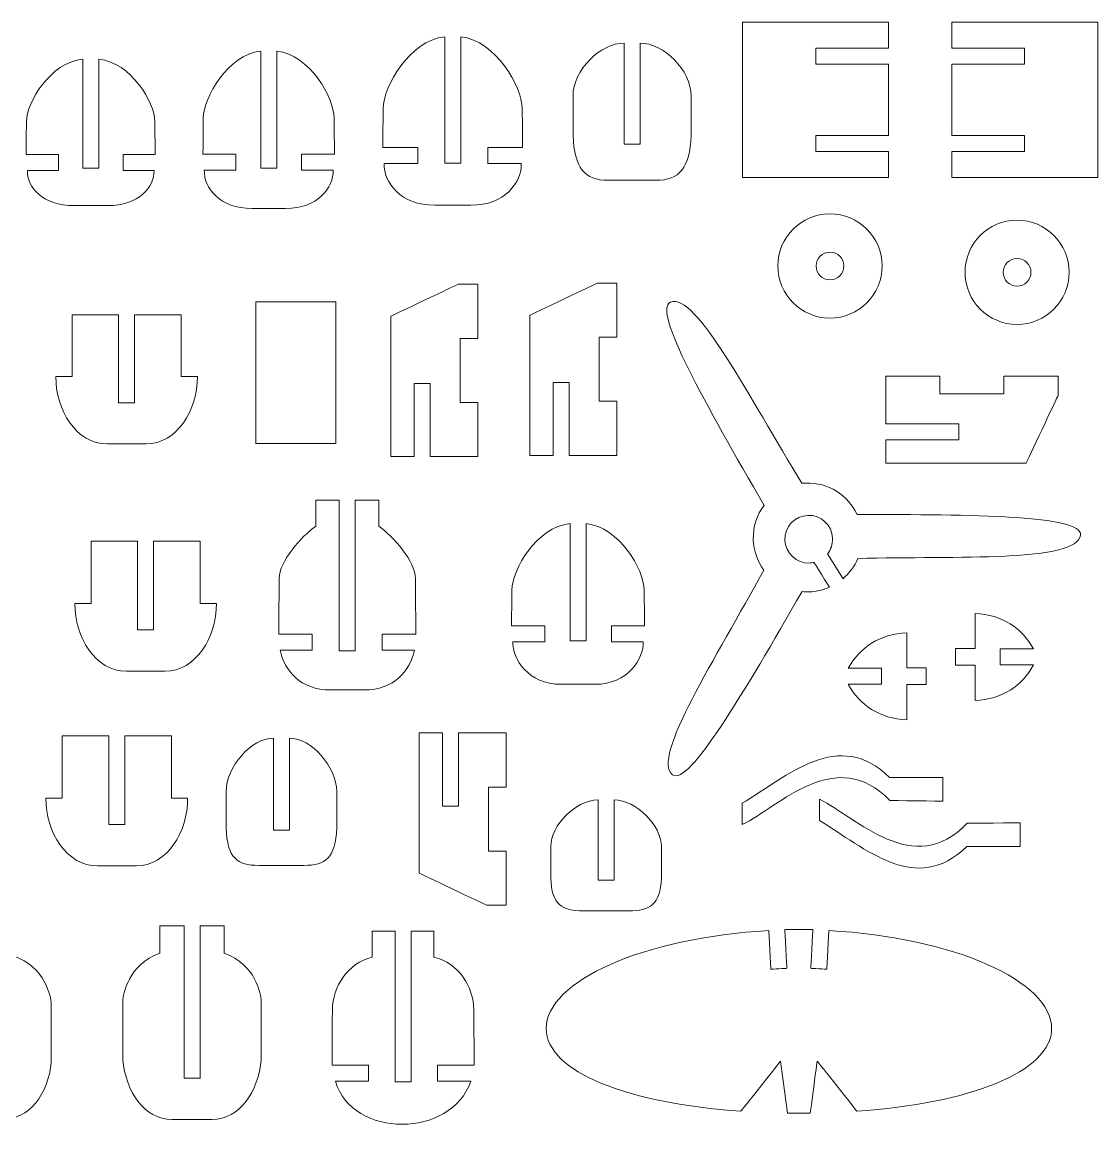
# Model space of a CAD drawing. Header units: centimetres. Extents: x -274 to 74, y -9 to 422.
# Drawn here: x -127.5 to 74.1, y -8.7 to 200.5 of the extents above; entities that cross this region are included whole.
import ezdxf

# ---------------------------------------------------------------- set-up
doc = ezdxf.new("R2010")
doc.units = ezdxf.units.CM
doc.header["$MEASUREMENT"] = 0
doc.layers.add('Camada 1', color=7, linetype='Continuous')

msp = doc.modelspace()

# ---------------------------------------------------------------- linework, layer by layer
at = {"layer": 'Camada 1', "lineweight": 9}
for points, knots in [([(34.8511, 176.3029), (34.8511, 176.3029), (34.8511, 171.4361), (34.8511, 171.4361), (34.8511, 171.4361), (34.8511, 171.4361), (7.486, 171.4361), (7.486, 171.4361), (7.486, 171.4361), (7.486, 171.4361), (7.486, 200.4913), (7.486, 200.4913), (7.486, 200.4913), (7.486, 200.4913), (34.8511, 200.4913), (34.8511, 200.4913), (34.8511, 200.4913), (34.8511, 200.4913), (34.8511, 195.6245), (34.8511, 195.6245), (34.8511, 195.6245), (34.8511, 195.6245), (21.2083, 195.6245), (21.2083, 195.6245), (21.2083, 195.6245), (21.2083, 195.6245), (21.2083, 192.6245), (21.2083, 192.6245), (21.2083, 192.6245), (21.2083, 192.6245), (34.8511, 192.6245), (34.8511, 192.6245), (34.8511, 192.6245), (34.8511, 192.6245), (34.8511, 179.3029), (34.8511, 179.3029), (34.8511, 179.3029), (34.8511, 179.3029), (21.2083, 179.3029), (21.2083, 179.3029), (21.2083, 179.3029), (21.2083, 179.3029), (21.2083, 176.3029), (21.2083, 176.3029), (21.2083, 176.3029), (21.2083, 176.3029), (34.8511, 176.3029), (34.8511, 176.3029)], [0, 0, 0, 0, 0.07692308, 0.07692308, 0.07692308, 0.07692309, 0.15384615, 0.15384615, 0.15384615, 0.15384616, 0.23076923, 0.23076923, 0.23076923, 0.23076924, 0.30769231, 0.30769231, 0.30769231, 0.30769232, 0.38461538, 0.38461538, 0.38461538, 0.38461539, 0.46153846, 0.46153846, 0.46153846, 0.46153847, 0.53846154, 0.53846154, 0.53846154, 0.53846155, 0.61538462, 0.61538462, 0.61538462, 0.61538463, 0.69230769, 0.69230769, 0.69230769, 0.6923077, 0.76923077, 0.76923077, 0.76923077, 0.76923078, 0.84615385, 0.84615385, 0.84615385, 0.84615386, 1, 1, 1, 1]), ([(46.7045, 176.3029), (46.7045, 176.3029), (46.7045, 171.4361), (46.7045, 171.4361), (46.7045, 171.4361), (46.7045, 171.4361), (74.0696, 171.4361), (74.0696, 171.4361), (74.0696, 171.4361), (74.0696, 171.4361), (74.0696, 200.4913), (74.0696, 200.4913), (74.0696, 200.4913), (74.0696, 200.4913), (46.7045, 200.4913), (46.7045, 200.4913), (46.7045, 200.4913), (46.7045, 200.4913), (46.7045, 195.6245), (46.7045, 195.6245), (46.7045, 195.6245), (46.7045, 195.6245), (60.3473, 195.6245), (60.3473, 195.6245), (60.3473, 195.6245), (60.3473, 195.6245), (60.3473, 192.6245), (60.3473, 192.6245), (60.3473, 192.6245), (60.3473, 192.6245), (46.7045, 192.6245), (46.7045, 192.6245), (46.7045, 192.6245), (46.7045, 192.6245), (46.7045, 179.3029), (46.7045, 179.3029), (46.7045, 179.3029), (46.7045, 179.3029), (60.3473, 179.3029), (60.3473, 179.3029), (60.3473, 179.3029), (60.3473, 179.3029), (60.3473, 176.3029), (60.3473, 176.3029), (60.3473, 176.3029), (60.3473, 176.3029), (46.7045, 176.3029), (46.7045, 176.3029)], [0, 0, 0, 0, 0.07692308, 0.07692308, 0.07692308, 0.07692309, 0.15384615, 0.15384615, 0.15384615, 0.15384616, 0.23076923, 0.23076923, 0.23076923, 0.23076924, 0.30769231, 0.30769231, 0.30769231, 0.30769232, 0.38461538, 0.38461538, 0.38461538, 0.38461539, 0.46153846, 0.46153846, 0.46153846, 0.46153847, 0.53846154, 0.53846154, 0.53846154, 0.53846155, 0.61538462, 0.61538462, 0.61538462, 0.61538463, 0.69230769, 0.69230769, 0.69230769, 0.6923077, 0.76923077, 0.76923077, 0.76923077, 0.76923078, 0.84615385, 0.84615385, 0.84615385, 0.84615386, 1, 1, 1, 1]), ([(-33.9793, 174.0148), (-33.8403, 170.5826), (-37.0798, 166.1525), (-43.4589, 166.2398), (-43.4589, 166.2398), (-43.4589, 166.2398), (-50.1947, 166.2398), (-50.1947, 166.2398), (-50.1947, 166.2398), (-56.5738, 166.1525), (-59.8133, 170.5826), (-59.6744, 174.0148), (-59.6744, 174.0148), (-59.6744, 174.0148), (-53.3916, 174.0148), (-53.3916, 174.0148), (-53.3916, 174.0148), (-53.3916, 174.0148), (-53.3916, 177.0148), (-53.3916, 177.0148), (-53.3916, 177.0148), (-53.3916, 177.0148), (-59.9335, 177.0148), (-59.9335, 177.0148), (-59.9335, 177.0148), (-59.9335, 177.0148), (-59.8646, 184.3506), (-59.8646, 184.3506), (-59.8646, 184.3506), (-59.8064, 188.4987), (-54.9278, 197.0455), (-48.3267, 197.7857), (-48.3267, 197.7857), (-48.3267, 197.7857), (-48.3267, 174.0736), (-48.3267, 174.0736), (-48.3267, 174.0736), (-48.3267, 174.0736), (-45.3267, 174.0736), (-45.3267, 174.0736), (-45.3267, 174.0736), (-45.3267, 174.0736), (-45.3267, 197.7857), (-45.3267, 197.7857), (-45.3267, 197.7857), (-38.7257, 197.0455), (-33.8473, 188.4987), (-33.7891, 184.3506), (-33.7891, 184.3506), (-33.7891, 184.3506), (-33.7203, 177.0148), (-33.7203, 177.0148), (-33.7203, 177.0148), (-33.7203, 177.0148), (-40.262, 177.0148), (-40.262, 177.0148), (-40.262, 177.0148), (-40.262, 177.0148), (-40.262, 174.0148), (-40.262, 174.0148), (-40.262, 174.0148), (-40.262, 174.0148), (-33.9793, 174.0148), (-33.9793, 174.0148)], [0, 0, 0, 0, 0.05882353, 0.05882353, 0.05882353, 0.05882354, 0.11764706, 0.11764706, 0.11764706, 0.11764707, 0.17647059, 0.17647059, 0.17647059, 0.1764706, 0.23529412, 0.23529412, 0.23529412, 0.23529413, 0.29411765, 0.29411765, 0.29411765, 0.29411766, 0.35294118, 0.35294118, 0.35294118, 0.35294119, 0.41176471, 0.41176471, 0.41176471, 0.41176472, 0.47058824, 0.47058824, 0.47058824, 0.47058825, 0.52941176, 0.52941176, 0.52941176, 0.52941177, 0.58823529, 0.58823529, 0.58823529, 0.5882353, 0.64705882, 0.64705882, 0.64705882, 0.64705883, 0.70588235, 0.70588235, 0.70588235, 0.70588236, 0.76470588, 0.76470588, 0.76470588, 0.76470589, 0.82352941, 0.82352941, 0.82352941, 0.82352942, 0.88235294, 0.88235294, 0.88235294, 0.88235295, 1, 1, 1, 1]), ([(-69.2363, 172.7858), (-69.1055, 169.5786), (-72.1517, 165.5377), (-78.1502, 165.6189), (-78.1502, 165.6189), (-78.1502, 165.6189), (-84.4845, 165.6189), (-84.4845, 165.6189), (-84.4845, 165.6189), (-90.4831, 165.5377), (-93.5293, 169.5786), (-93.3985, 172.7858), (-93.3985, 172.7858), (-93.3985, 172.7858), (-87.4906, 172.7858), (-87.4906, 172.7858), (-87.4906, 172.7858), (-87.4906, 172.7858), (-87.4906, 175.7858), (-87.4906, 175.7858), (-87.4906, 175.7858), (-87.4906, 175.7858), (-93.6423, 175.7858), (-93.6423, 175.7858), (-93.6423, 175.7858), (-93.6423, 175.7858), (-93.5776, 182.542), (-93.5776, 182.542), (-93.5776, 182.542), (-93.5227, 186.4177), (-89.0245, 194.404), (-82.8174, 195.0957), (-82.8174, 195.0957), (-82.8174, 195.0957), (-82.8174, 173.1691), (-82.8174, 173.1691), (-82.8174, 173.1691), (-82.8174, 173.1691), (-79.8174, 173.1691), (-79.8174, 173.1691), (-79.8174, 173.1691), (-79.8174, 173.1691), (-79.8174, 195.0957), (-79.8174, 195.0957), (-79.8174, 195.0957), (-73.6101, 194.404), (-69.1121, 186.4177), (-69.0573, 182.542), (-69.0573, 182.542), (-69.0573, 182.542), (-68.9927, 175.7858), (-68.9927, 175.7858), (-68.9927, 175.7858), (-68.9927, 175.7858), (-75.1441, 175.7858), (-75.1441, 175.7858), (-75.1441, 175.7858), (-75.1441, 175.7858), (-75.1441, 172.7858), (-75.1441, 172.7858), (-75.1441, 172.7858), (-75.1441, 172.7858), (-69.2363, 172.7858), (-69.2363, 172.7858)], [0, 0, 0, 0, 0.05882353, 0.05882353, 0.05882353, 0.05882354, 0.11764706, 0.11764706, 0.11764706, 0.11764707, 0.17647059, 0.17647059, 0.17647059, 0.1764706, 0.23529412, 0.23529412, 0.23529412, 0.23529413, 0.29411765, 0.29411765, 0.29411765, 0.29411766, 0.35294118, 0.35294118, 0.35294118, 0.35294119, 0.41176471, 0.41176471, 0.41176471, 0.41176472, 0.47058824, 0.47058824, 0.47058824, 0.47058825, 0.52941176, 0.52941176, 0.52941176, 0.52941177, 0.58823529, 0.58823529, 0.58823529, 0.5882353, 0.64705882, 0.64705882, 0.64705882, 0.64705883, 0.70588235, 0.70588235, 0.70588235, 0.70588236, 0.76470588, 0.76470588, 0.76470588, 0.76470589, 0.82352941, 0.82352941, 0.82352941, 0.82352942, 0.88235294, 0.88235294, 0.88235294, 0.88235295, 1, 1, 1, 1]), ([(-11.7078, 196.5979), (-11.7078, 196.5979), (-11.7078, 177.6574), (-11.7078, 177.6574), (-11.7078, 177.6574), (-11.7078, 177.6574), (-14.7078, 177.6574), (-14.7078, 177.6574), (-14.7078, 177.6574), (-14.7078, 177.6574), (-14.7078, 196.5979), (-14.7078, 196.5979), (-14.7078, 196.5979), (-19.1326, 196.5897), (-24.2794, 191.5731), (-24.2794, 186.6422), (-24.2794, 186.6422), (-24.2794, 186.6422), (-24.2794, 179.2634), (-24.2794, 179.2634), (-24.2794, 179.2634), (-24.0542, 173.1922), (-22.051, 170.8827), (-17.717, 170.8965), (-17.717, 170.8965), (-17.717, 170.8965), (-8.6987, 170.8965), (-8.6987, 170.8965), (-8.6987, 170.8965), (-4.3647, 170.8827), (-2.3614, 173.1922), (-2.1362, 179.2634), (-2.1362, 179.2634), (-2.1362, 179.2634), (-2.1362, 186.6422), (-2.1362, 186.6422), (-2.1362, 186.6422), (-2.1362, 191.573), (-7.283, 196.5897), (-11.7078, 196.5979)], [0, 0, 0, 0, 0.09090909, 0.09090909, 0.09090909, 0.0909091, 0.18181818, 0.18181818, 0.18181818, 0.18181819, 0.27272727, 0.27272727, 0.27272727, 0.27272728, 0.36363636, 0.36363636, 0.36363636, 0.36363637, 0.45454545, 0.45454545, 0.45454545, 0.45454546, 0.54545455, 0.54545455, 0.54545455, 0.54545456, 0.63636364, 0.63636364, 0.63636364, 0.63636365, 0.72727273, 0.72727273, 0.72727273, 0.72727274, 0.81818182, 0.81818182, 0.81818182, 0.81818183, 1, 1, 1, 1]), ([(-102.5805, 175.7068), (-102.5805, 175.7068), (-102.644, 181.8963), (-102.644, 181.8963), (-102.644, 181.8963), (-102.6979, 185.5062), (-107.0904, 192.9443), (-113.1885, 193.5884), (-113.1885, 193.5884), (-113.1885, 193.5884), (-113.1885, 173.1669), (-113.1885, 173.1669), (-113.1885, 173.1669), (-113.1885, 173.1669), (-116.1885, 173.1669), (-116.1885, 173.1669), (-116.1885, 173.1669), (-116.1885, 173.1669), (-116.1885, 193.5884), (-116.1885, 193.5884), (-116.1885, 193.5884), (-122.2867, 192.9443), (-126.6795, 185.5062), (-126.7333, 181.8963), (-126.7333, 181.8963), (-126.7333, 181.8963), (-126.7967, 175.7068), (-126.7967, 175.7068), (-126.7967, 175.7068), (-126.7967, 175.7068), (-120.7533, 175.7068), (-120.7533, 175.7068), (-120.7533, 175.7068), (-120.7533, 175.7068), (-120.7533, 172.7068), (-120.7533, 172.7068), (-120.7533, 172.7068), (-120.7533, 172.7068), (-126.5574, 172.7068), (-126.5574, 172.7068), (-126.5574, 172.7068), (-126.6859, 169.7198), (-123.6932, 166.0591), (-117.8, 166.135), (-117.8, 166.135), (-117.8, 166.135), (-111.5772, 166.135), (-111.5772, 166.135), (-111.5772, 166.135), (-105.6841, 166.0591), (-102.6915, 169.7198), (-102.8199, 172.7068), (-102.8199, 172.7068), (-102.8199, 172.7068), (-108.624, 172.7068), (-108.624, 172.7068), (-108.624, 172.7068), (-108.624, 172.7068), (-108.624, 175.7068), (-108.624, 175.7068), (-108.624, 175.7068), (-108.624, 175.7068), (-102.5805, 175.7068), (-102.5805, 175.7068)], [0, 0, 0, 0, 0.05882353, 0.05882353, 0.05882353, 0.05882354, 0.11764706, 0.11764706, 0.11764706, 0.11764707, 0.17647059, 0.17647059, 0.17647059, 0.1764706, 0.23529412, 0.23529412, 0.23529412, 0.23529413, 0.29411765, 0.29411765, 0.29411765, 0.29411766, 0.35294118, 0.35294118, 0.35294118, 0.35294119, 0.41176471, 0.41176471, 0.41176471, 0.41176472, 0.47058824, 0.47058824, 0.47058824, 0.47058825, 0.52941176, 0.52941176, 0.52941176, 0.52941177, 0.58823529, 0.58823529, 0.58823529, 0.5882353, 0.64705882, 0.64705882, 0.64705882, 0.64705883, 0.70588235, 0.70588235, 0.70588235, 0.70588236, 0.76470588, 0.76470588, 0.76470588, 0.76470589, 0.82352941, 0.82352941, 0.82352941, 0.82352942, 0.88235294, 0.88235294, 0.88235294, 0.88235295, 1, 1, 1, 1]), ([(14.1245, 154.8358), (14.1245, 160.2305), (18.4975, 164.6032), (23.8921, 164.6032), (23.8921, 164.6032), (29.2866, 164.6032), (33.6597, 160.2305), (33.6597, 154.8358), (33.6597, 154.8358), (33.6597, 149.4414), (29.2866, 145.0682), (23.8921, 145.0682), (23.8921, 145.0682), (18.4975, 145.0682), (14.1245, 149.4414), (14.1245, 154.8358)], [0, 0, 0, 0, 0.2, 0.2, 0.2, 0.20000001, 0.4, 0.4, 0.4, 0.40000001, 0.6, 0.6, 0.6, 0.60000001, 1, 1, 1, 1]), ([(49.2005, 153.6485), (49.2005, 159.0431), (53.5735, 163.4161), (58.9679, 163.4161), (58.9679, 163.4161), (64.3626, 163.4161), (68.7357, 159.0431), (68.7357, 153.6485), (68.7357, 153.6485), (68.7357, 148.254), (64.3626, 143.8809), (58.9679, 143.8809), (58.9679, 143.8809), (53.5735, 143.8809), (49.2005, 148.254), (49.2005, 153.6485)], [0, 0, 0, 0, 0.2, 0.2, 0.2, 0.20000001, 0.4, 0.4, 0.4, 0.40000001, 0.6, 0.6, 0.6, 0.60000001, 1, 1, 1, 1]), ([(21.292, 154.8358), (21.292, 156.2717), (22.4561, 157.4357), (23.8921, 157.4357), (23.8921, 157.4357), (25.3281, 157.4357), (26.492, 156.2717), (26.492, 154.8358), (26.492, 154.8358), (26.492, 153.4), (25.3281, 152.2359), (23.8921, 152.2359), (23.8921, 152.2359), (22.4561, 152.2359), (21.292, 153.4), (21.292, 154.8358)], [0, 0, 0, 0, 0.2, 0.2, 0.2, 0.20000001, 0.4, 0.4, 0.4, 0.40000001, 0.6, 0.6, 0.6, 0.60000001, 1, 1, 1, 1]), ([(56.3681, 153.6485), (56.3681, 155.0844), (57.5321, 156.2486), (58.9679, 156.2486), (58.9679, 156.2486), (60.4041, 156.2486), (61.5681, 155.0844), (61.5681, 153.6485), (61.5681, 153.6485), (61.5681, 152.2125), (60.4041, 151.0485), (58.9679, 151.0485), (58.9679, 151.0485), (57.5321, 151.0485), (56.3681, 152.2125), (56.3681, 153.6485)], [0, 0, 0, 0, 0.2, 0.2, 0.2, 0.20000001, 0.4, 0.4, 0.4, 0.40000001, 0.6, 0.6, 0.6, 0.60000001, 1, 1, 1, 1]), ([(-42.145, 129.2621), (-42.145, 129.2621), (-45.4459, 129.2621), (-45.4459, 129.2621), (-45.4459, 129.2621), (-45.4459, 129.2621), (-45.4459, 141.2621), (-45.4459, 141.2621), (-45.4459, 141.2621), (-45.4459, 141.2621), (-42.145, 141.2621), (-42.145, 141.2621), (-42.145, 141.2621), (-42.145, 141.2621), (-42.145, 151.3976), (-42.145, 151.3976), (-42.145, 151.3976), (-42.145, 151.3976), (-45.8015, 151.3976), (-45.8015, 151.3976), (-45.8015, 151.3976), (-45.8015, 151.3976), (-58.4374, 145.406), (-58.4374, 145.406), (-58.4374, 145.406), (-58.4374, 145.406), (-58.4374, 119.1285), (-58.4374, 119.1285), (-58.4374, 119.1285), (-58.4374, 119.1285), (-54.0849, 119.1285), (-54.0849, 119.1285), (-54.0849, 119.1285), (-54.0849, 119.1285), (-54.0849, 132.8108), (-54.0849, 132.8108), (-54.0849, 132.8108), (-54.0849, 132.8108), (-51.0849, 132.8108), (-51.0849, 132.8108), (-51.0849, 132.8108), (-51.0849, 132.8108), (-51.0849, 119.1285), (-51.0849, 119.1285), (-51.0849, 119.1285), (-51.0849, 119.1285), (-42.145, 119.1285), (-42.145, 119.1285), (-42.145, 119.1285), (-42.145, 119.1285), (-42.145, 129.2621), (-42.145, 129.2621)], [0, 0, 0, 0, 0.07142857, 0.07142857, 0.07142857, 0.07142858, 0.14285714, 0.14285714, 0.14285714, 0.14285715, 0.21428571, 0.21428571, 0.21428571, 0.21428572, 0.28571429, 0.28571429, 0.28571429, 0.2857143, 0.35714286, 0.35714286, 0.35714286, 0.35714287, 0.42857143, 0.42857143, 0.42857143, 0.42857144, 0.5, 0.5, 0.5, 0.50000001, 0.57142857, 0.57142857, 0.57142857, 0.57142858, 0.64285714, 0.64285714, 0.64285714, 0.64285715, 0.71428571, 0.71428571, 0.71428571, 0.71428572, 0.78571429, 0.78571429, 0.78571429, 0.7857143, 0.85714286, 0.85714286, 0.85714286, 0.85714287, 1, 1, 1, 1]), ([(-16.057, 129.4738), (-16.057, 129.4738), (-19.3579, 129.4738), (-19.3579, 129.4738), (-19.3579, 129.4738), (-19.3579, 129.4738), (-19.3579, 141.4738), (-19.3579, 141.4738), (-19.3579, 141.4738), (-19.3579, 141.4738), (-16.057, 141.4738), (-16.057, 141.4738), (-16.057, 141.4738), (-16.057, 141.4738), (-16.057, 151.6093), (-16.057, 151.6093), (-16.057, 151.6093), (-16.057, 151.6093), (-19.7135, 151.6093), (-19.7135, 151.6093), (-19.7135, 151.6093), (-19.7135, 151.6093), (-32.3494, 145.6177), (-32.3494, 145.6177), (-32.3494, 145.6177), (-32.3494, 145.6177), (-32.3494, 119.3402), (-32.3494, 119.3402), (-32.3494, 119.3402), (-32.3494, 119.3402), (-27.9969, 119.3402), (-27.9969, 119.3402), (-27.9969, 119.3402), (-27.9969, 119.3402), (-27.9969, 133.0225), (-27.9969, 133.0225), (-27.9969, 133.0225), (-27.9969, 133.0225), (-24.9969, 133.0225), (-24.9969, 133.0225), (-24.9969, 133.0225), (-24.9969, 133.0225), (-24.9969, 119.3402), (-24.9969, 119.3402), (-24.9969, 119.3402), (-24.9969, 119.3402), (-16.057, 119.3402), (-16.057, 119.3402), (-16.057, 119.3402), (-16.057, 119.3402), (-16.057, 129.4738), (-16.057, 129.4738)], [0, 0, 0, 0, 0.07142857, 0.07142857, 0.07142857, 0.07142858, 0.14285714, 0.14285714, 0.14285714, 0.14285715, 0.21428571, 0.21428571, 0.21428571, 0.21428572, 0.28571429, 0.28571429, 0.28571429, 0.2857143, 0.35714286, 0.35714286, 0.35714286, 0.35714287, 0.42857143, 0.42857143, 0.42857143, 0.42857144, 0.5, 0.5, 0.5, 0.50000001, 0.57142857, 0.57142857, 0.57142857, 0.57142858, 0.64285714, 0.64285714, 0.64285714, 0.64285715, 0.71428571, 0.71428571, 0.71428571, 0.71428572, 0.78571429, 0.78571429, 0.78571429, 0.7857143, 0.85714286, 0.85714286, 0.85714286, 0.85714287, 1, 1, 1, 1]), ([(23.4188, 100.8738), (23.4188, 100.8738), (26.3415, 96.2218), (26.3415, 96.2218), (26.3415, 96.2218), (27.4935, 97.2363), (28.5313, 98.582), (29.1315, 100.0138), (29.1315, 100.0138), (47.6669, 100.5193), (70.277, 99.252), (70.8473, 104.4019), (70.8473, 104.4019), (71.2625, 108.1499), (50.6144, 108.2361), (28.9731, 108.2554), (28.9731, 108.2554), (27.2961, 111.863), (23.5758, 114.3042), (19.3488, 114.1512), (19.3488, 114.1512), (19.0996, 114.1421), (18.852, 114.1242), (18.6196, 114.099), (18.6196, 114.099), (8.925, 129.8998), (-1.2824, 150.1142), (-6.027, 148.0328), (-6.027, 148.0328), (-9.4808, 146.5186), (0.7687, 128.5934), (11.5479, 109.9377), (11.5479, 109.9377), (10.1903, 108.238), (9.4347, 105.9942), (9.5219, 103.5859), (9.5219, 103.5859), (9.5995, 101.4434), (10.3329, 99.4784), (11.4823, 97.8343), (11.4823, 97.8343), (2.6134, 81.4846), (-9.7893, 62.5375), (-5.6144, 59.469), (-5.6144, 59.469), (-2.5758, 57.2351), (7.8228, 75.0741), (18.6557, 93.8065), (18.6557, 93.8065), (19.1205, 93.7581), (19.6009, 93.7413), (20.0871, 93.759), (20.0871, 93.759), (21.3614, 93.8051), (22.6925, 94.1582), (23.8015, 94.6261), (23.8015, 94.6261), (23.8015, 94.6261), (20.8788, 99.2781), (20.8788, 99.2781), (20.8788, 99.2781), (20.6219, 99.222), (20.3416, 99.1783), (20.0694, 99.1685), (20.0694, 99.1685), (17.6036, 99.0792), (15.5316, 101.0063), (15.4423, 103.4724), (15.4423, 103.4724), (15.3531, 105.9382), (17.2801, 108.0101), (19.7461, 108.0995), (19.7461, 108.0995), (22.2121, 108.1886), (24.284, 106.2615), (24.3732, 103.7957), (24.3732, 103.7957), (24.4133, 102.692), (24.0536, 101.6765), (23.4188, 100.8738)], [0, 0, 0, 0, 0.04761905, 0.04761905, 0.04761905, 0.04761906, 0.0952381, 0.0952381, 0.0952381, 0.09523811, 0.14285714, 0.14285714, 0.14285714, 0.14285715, 0.19047619, 0.19047619, 0.19047619, 0.1904762, 0.23809524, 0.23809524, 0.23809524, 0.23809525, 0.28571429, 0.28571429, 0.28571429, 0.2857143, 0.33333333, 0.33333333, 0.33333333, 0.33333334, 0.38095238, 0.38095238, 0.38095238, 0.38095239, 0.42857143, 0.42857143, 0.42857143, 0.42857144, 0.47619048, 0.47619048, 0.47619048, 0.47619049, 0.52380952, 0.52380952, 0.52380952, 0.52380953, 0.57142857, 0.57142857, 0.57142857, 0.57142858, 0.61904762, 0.61904762, 0.61904762, 0.61904763, 0.66666667, 0.66666667, 0.66666667, 0.66666668, 0.71428571, 0.71428571, 0.71428571, 0.71428572, 0.76190476, 0.76190476, 0.76190476, 0.76190477, 0.80952381, 0.80952381, 0.80952381, 0.80952382, 0.85714286, 0.85714286, 0.85714286, 0.85714287, 0.9047619, 0.9047619, 0.9047619, 0.90476191, 1, 1, 1, 1]), ([(-83.739, 121.5583), (-83.739, 121.5583), (-83.739, 148.1392), (-83.739, 148.1392), (-83.739, 148.1392), (-83.739, 148.1392), (-68.7471, 148.1392), (-68.7471, 148.1392), (-68.7471, 148.1392), (-68.7471, 148.1392), (-68.7471, 121.5583), (-68.7471, 121.5583), (-68.7471, 121.5583), (-68.7471, 121.5583), (-83.739, 121.5583), (-83.739, 121.5583)], [0, 0, 0, 0, 0.2, 0.2, 0.2, 0.20000001, 0.4, 0.4, 0.4, 0.40000001, 0.6, 0.6, 0.6, 0.60000001, 1, 1, 1, 1]), ([(-106.4551, 145.7055), (-106.4551, 145.7055), (-106.4551, 129.2056), (-106.4551, 129.2056), (-106.4551, 129.2056), (-106.4551, 129.2056), (-109.4551, 129.2056), (-109.4551, 129.2056), (-109.4551, 129.2056), (-109.4551, 129.2056), (-109.4556, 145.7048), (-109.4556, 145.7048), (-109.4556, 145.7048), (-109.4556, 145.7048), (-118.1861, 145.7055), (-118.1861, 145.7055), (-118.1861, 145.7055), (-118.1861, 145.7055), (-118.1861, 134.0961), (-118.1861, 134.0961), (-118.1861, 134.0961), (-118.1861, 134.0961), (-121.2226, 134.0961), (-121.2226, 134.0961), (-121.2226, 134.0961), (-121.2944, 127.8573), (-117.4067, 121.4813), (-111.5652, 121.4813), (-111.5652, 121.4813), (-111.5652, 121.4813), (-104.3451, 121.4813), (-104.3451, 121.4813), (-104.3451, 121.4813), (-98.5036, 121.4813), (-94.6159, 127.8573), (-94.6878, 134.0961), (-94.6878, 134.0961), (-94.6878, 134.0961), (-97.724, 134.0961), (-97.724, 134.0961), (-97.724, 134.0961), (-97.724, 134.0961), (-97.7245, 145.7048), (-97.7245, 145.7048), (-97.7245, 145.7048), (-97.7245, 145.7048), (-106.4551, 145.7055), (-106.4551, 145.7055)], [0, 0, 0, 0, 0.07692308, 0.07692308, 0.07692308, 0.07692309, 0.15384615, 0.15384615, 0.15384615, 0.15384616, 0.23076923, 0.23076923, 0.23076923, 0.23076924, 0.30769231, 0.30769231, 0.30769231, 0.30769232, 0.38461538, 0.38461538, 0.38461538, 0.38461539, 0.46153846, 0.46153846, 0.46153846, 0.46153847, 0.53846154, 0.53846154, 0.53846154, 0.53846155, 0.61538462, 0.61538462, 0.61538462, 0.61538463, 0.69230769, 0.69230769, 0.69230769, 0.6923077, 0.76923077, 0.76923077, 0.76923077, 0.76923078, 0.84615385, 0.84615385, 0.84615385, 0.84615386, 1, 1, 1, 1]), ([(44.5031, 134.1917), (44.5031, 134.1917), (44.5031, 130.8908), (44.5031, 130.8908), (44.5031, 130.8908), (44.5031, 130.8908), (56.5031, 130.8908), (56.5031, 130.8908), (56.5031, 130.8908), (56.5031, 130.8908), (56.5031, 134.1917), (56.5031, 134.1917), (56.5031, 134.1917), (56.5031, 134.1917), (66.6386, 134.1917), (66.6386, 134.1917), (66.6386, 134.1917), (66.6386, 134.1917), (66.6386, 130.5352), (66.6386, 130.5352), (66.6386, 130.5352), (66.6386, 130.5352), (60.647, 117.8993), (60.647, 117.8993), (60.647, 117.8993), (60.647, 117.8993), (34.3695, 117.8993), (34.3695, 117.8993), (34.3695, 117.8993), (34.3695, 117.8993), (34.3695, 122.2518), (34.3695, 122.2518), (34.3695, 122.2518), (34.3695, 122.2518), (48.0518, 122.2518), (48.0518, 122.2518), (48.0518, 122.2518), (48.0518, 122.2518), (48.0518, 125.2518), (48.0518, 125.2518), (48.0518, 125.2518), (48.0518, 125.2518), (34.3695, 125.2518), (34.3695, 125.2518), (34.3695, 125.2518), (34.3695, 125.2518), (34.3695, 134.1917), (34.3695, 134.1917), (34.3695, 134.1917), (34.3695, 134.1917), (44.5031, 134.1917), (44.5031, 134.1917)], [0, 0, 0, 0, 0.07142857, 0.07142857, 0.07142857, 0.07142858, 0.14285714, 0.14285714, 0.14285714, 0.14285715, 0.21428571, 0.21428571, 0.21428571, 0.21428572, 0.28571429, 0.28571429, 0.28571429, 0.2857143, 0.35714286, 0.35714286, 0.35714286, 0.35714287, 0.42857143, 0.42857143, 0.42857143, 0.42857144, 0.5, 0.5, 0.5, 0.50000001, 0.57142857, 0.57142857, 0.57142857, 0.57142858, 0.64285714, 0.64285714, 0.64285714, 0.64285715, 0.71428571, 0.71428571, 0.71428571, 0.71428572, 0.78571429, 0.78571429, 0.78571429, 0.7857143, 0.85714286, 0.85714286, 0.85714286, 0.85714287, 1, 1, 1, 1]), ([(-53.9897, 82.8388), (-54.8244, 78.9482), (-57.8004, 75.3755), (-63.444, 75.3755), (-63.444, 75.3755), (-63.444, 75.3755), (-69.7262, 75.3755), (-69.7262, 75.3755), (-69.7262, 75.3755), (-75.3698, 75.3755), (-78.3458, 78.9482), (-79.1805, 82.8388), (-79.1805, 82.8388), (-79.1805, 82.8388), (-73.1465, 82.8388), (-73.1465, 82.8388), (-73.1465, 82.8388), (-73.1465, 82.8388), (-73.1465, 85.8388), (-73.1465, 85.8388), (-73.1465, 85.8388), (-73.1465, 85.8388), (-79.4271, 85.8388), (-79.4271, 85.8388), (-79.4271, 85.8388), (-79.4271, 85.8388), (-79.362, 96.2417), (-79.362, 96.2417), (-79.362, 96.2417), (-79.342, 99.4423), (-75.232, 104.1365), (-72.4727, 106.0788), (-72.4727, 106.0788), (-72.4727, 106.0788), (-72.4727, 110.9521), (-72.4727, 110.9521), (-72.4727, 110.9521), (-72.4727, 110.9521), (-68.0851, 110.9521), (-68.0851, 110.9521), (-68.0851, 110.9521), (-68.0851, 110.9521), (-68.0851, 82.6934), (-68.0851, 82.6934), (-68.0851, 82.6934), (-68.0851, 82.6934), (-65.0851, 82.6934), (-65.0851, 82.6934), (-65.0851, 82.6934), (-65.0851, 82.6934), (-65.0851, 110.9521), (-65.0851, 110.9521), (-65.0851, 110.9521), (-65.0851, 110.9521), (-60.6975, 110.9521), (-60.6975, 110.9521), (-60.6975, 110.9521), (-60.6975, 110.9521), (-60.6975, 106.0788), (-60.6975, 106.0788), (-60.6975, 106.0788), (-57.9382, 104.1365), (-53.8293, 99.4423), (-53.8091, 96.2417), (-53.8091, 96.2417), (-53.8091, 96.2417), (-53.7431, 85.8388), (-53.7431, 85.8388), (-53.7431, 85.8388), (-53.7431, 85.8388), (-60.0237, 85.8388), (-60.0237, 85.8388), (-60.0237, 85.8388), (-60.0237, 85.8388), (-60.0237, 82.8388), (-60.0237, 82.8388), (-60.0237, 82.8388), (-60.0237, 82.8388), (-53.9897, 82.8388), (-53.9897, 82.8388)], [0, 0, 0, 0, 0.04761905, 0.04761905, 0.04761905, 0.04761906, 0.0952381, 0.0952381, 0.0952381, 0.09523811, 0.14285714, 0.14285714, 0.14285714, 0.14285715, 0.19047619, 0.19047619, 0.19047619, 0.1904762, 0.23809524, 0.23809524, 0.23809524, 0.23809525, 0.28571429, 0.28571429, 0.28571429, 0.2857143, 0.33333333, 0.33333333, 0.33333333, 0.33333334, 0.38095238, 0.38095238, 0.38095238, 0.38095239, 0.42857143, 0.42857143, 0.42857143, 0.42857144, 0.47619048, 0.47619048, 0.47619048, 0.47619049, 0.52380952, 0.52380952, 0.52380952, 0.52380953, 0.57142857, 0.57142857, 0.57142857, 0.57142858, 0.61904762, 0.61904762, 0.61904762, 0.61904763, 0.66666667, 0.66666667, 0.66666667, 0.66666668, 0.71428571, 0.71428571, 0.71428571, 0.71428572, 0.76190476, 0.76190476, 0.76190476, 0.76190477, 0.80952381, 0.80952381, 0.80952381, 0.80952382, 0.85714286, 0.85714286, 0.85714286, 0.85714287, 0.9047619, 0.9047619, 0.9047619, 0.90476191, 1, 1, 1, 1]), ([(-11.1175, 84.419), (-10.9854, 81.2382), (-14.067, 76.3656), (-20.1349, 76.4463), (-20.1349, 76.4463), (-20.1349, 76.4463), (-26.5425, 76.4463), (-26.5425, 76.4463), (-26.5425, 76.4463), (-32.6106, 76.3656), (-35.692, 81.2382), (-35.5599, 84.419), (-35.5599, 84.419), (-35.5599, 84.419), (-29.5835, 84.419), (-29.5835, 84.419), (-29.5835, 84.419), (-29.5835, 84.419), (-29.5835, 87.419), (-29.5835, 87.419), (-29.5835, 87.419), (-29.5835, 87.419), (-35.8063, 87.419), (-35.8063, 87.419), (-35.8063, 87.419), (-35.8063, 87.419), (-35.7408, 94.1079), (-35.7408, 94.1079), (-35.7408, 94.1079), (-35.6854, 97.9521), (-31.1177, 105.8732), (-24.8387, 106.5593), (-24.8387, 106.5593), (-24.8387, 106.5593), (-24.8387, 84.5833), (-24.8387, 84.5833), (-24.8387, 84.5833), (-24.8387, 84.5833), (-21.8387, 84.5833), (-21.8387, 84.5833), (-21.8387, 84.5833), (-21.8387, 84.5833), (-21.8387, 106.5593), (-21.8387, 106.5593), (-21.8387, 106.5593), (-15.5594, 105.8732), (-10.9921, 97.9521), (-10.9365, 94.1079), (-10.9365, 94.1079), (-10.9365, 94.1079), (-10.8712, 87.419), (-10.8712, 87.419), (-10.8712, 87.419), (-10.8712, 87.419), (-17.094, 87.419), (-17.094, 87.419), (-17.094, 87.419), (-17.094, 87.419), (-17.094, 84.419), (-17.094, 84.419), (-17.094, 84.419), (-17.094, 84.419), (-11.1175, 84.419), (-11.1175, 84.419)], [0, 0, 0, 0, 0.05882353, 0.05882353, 0.05882353, 0.05882354, 0.11764706, 0.11764706, 0.11764706, 0.11764707, 0.17647059, 0.17647059, 0.17647059, 0.1764706, 0.23529412, 0.23529412, 0.23529412, 0.23529413, 0.29411765, 0.29411765, 0.29411765, 0.29411766, 0.35294118, 0.35294118, 0.35294118, 0.35294119, 0.41176471, 0.41176471, 0.41176471, 0.41176472, 0.47058824, 0.47058824, 0.47058824, 0.47058825, 0.52941176, 0.52941176, 0.52941176, 0.52941177, 0.58823529, 0.58823529, 0.58823529, 0.5882353, 0.64705882, 0.64705882, 0.64705882, 0.64705883, 0.70588235, 0.70588235, 0.70588235, 0.70588236, 0.76470588, 0.76470588, 0.76470588, 0.76470589, 0.82352941, 0.82352941, 0.82352941, 0.82352942, 0.88235294, 0.88235294, 0.88235294, 0.88235295, 1, 1, 1, 1]), ([(-102.8914, 103.2591), (-102.8914, 103.2591), (-102.8914, 86.6576), (-102.8914, 86.6576), (-102.8914, 86.6576), (-102.8914, 86.6576), (-105.8914, 86.6576), (-105.8914, 86.6576), (-105.8914, 86.6576), (-105.8914, 86.6576), (-105.8914, 103.2591), (-105.8914, 103.2591), (-105.8914, 103.2591), (-105.8914, 103.2591), (-114.6227, 103.2591), (-114.6227, 103.2591), (-114.6227, 103.2591), (-114.6227, 103.2591), (-114.6227, 91.5783), (-114.6227, 91.5783), (-114.6227, 91.5783), (-114.6227, 91.5783), (-117.659, 91.5783), (-117.659, 91.5783), (-117.659, 91.5783), (-117.7306, 85.3009), (-113.843, 78.8857), (-108.0016, 78.8857), (-108.0016, 78.8857), (-108.0016, 78.8857), (-100.7813, 78.8857), (-100.7813, 78.8857), (-100.7813, 78.8857), (-94.9399, 78.8857), (-91.0521, 85.3009), (-91.1239, 91.5783), (-91.1239, 91.5783), (-91.1239, 91.5783), (-94.1602, 91.5783), (-94.1602, 91.5783), (-94.1602, 91.5783), (-94.1602, 91.5783), (-94.1602, 103.2591), (-94.1602, 103.2591), (-94.1602, 103.2591), (-94.1602, 103.2591), (-102.8914, 103.2591), (-102.8914, 103.2591)], [0, 0, 0, 0, 0.07692308, 0.07692308, 0.07692308, 0.07692309, 0.15384615, 0.15384615, 0.15384615, 0.15384616, 0.23076923, 0.23076923, 0.23076923, 0.23076924, 0.30769231, 0.30769231, 0.30769231, 0.30769232, 0.38461538, 0.38461538, 0.38461538, 0.38461539, 0.46153846, 0.46153846, 0.46153846, 0.46153847, 0.53846154, 0.53846154, 0.53846154, 0.53846155, 0.61538462, 0.61538462, 0.61538462, 0.61538463, 0.69230769, 0.69230769, 0.69230769, 0.6923077, 0.76923077, 0.76923077, 0.76923077, 0.76923078, 0.84615385, 0.84615385, 0.84615385, 0.84615386, 1, 1, 1, 1]), ([(62.0509, 80.0553), (59.9004, 76.1579), (56.1866, 73.6166), (51.0834, 73.4127), (51.0834, 73.4127), (51.0834, 73.4127), (51.0834, 79.9943), (51.0834, 79.9943), (51.0834, 79.9943), (51.0834, 79.9943), (47.4396, 79.9943), (47.4396, 79.9943), (47.4396, 79.9943), (47.4396, 79.9943), (47.4396, 83.1163), (47.4396, 83.1163), (47.4396, 83.1163), (47.4396, 83.1163), (51.0834, 83.1163), (51.0834, 83.1163), (51.0834, 83.1163), (51.0834, 83.1163), (51.0834, 89.6979), (51.0834, 89.6979), (51.0834, 89.6979), (56.1866, 89.4941), (59.9004, 86.9527), (62.0509, 83.0553), (62.0509, 83.0553), (62.0509, 83.0553), (55.7986, 83.0553), (55.7986, 83.0553), (55.7986, 83.0553), (55.7986, 83.0553), (55.7986, 80.0553), (55.7986, 80.0553), (55.7986, 80.0553), (55.7986, 80.0553), (62.0509, 80.0553), (62.0509, 80.0553)], [0, 0, 0, 0, 0.09090909, 0.09090909, 0.09090909, 0.0909091, 0.18181818, 0.18181818, 0.18181818, 0.18181819, 0.27272727, 0.27272727, 0.27272727, 0.27272728, 0.36363636, 0.36363636, 0.36363636, 0.36363637, 0.45454545, 0.45454545, 0.45454545, 0.45454546, 0.54545455, 0.54545455, 0.54545455, 0.54545456, 0.63636364, 0.63636364, 0.63636364, 0.63636365, 0.72727273, 0.72727273, 0.72727273, 0.72727274, 0.81818182, 0.81818182, 0.81818182, 0.81818183, 1, 1, 1, 1]), ([(27.3248, 76.4372), (29.4753, 72.5398), (33.1891, 69.9985), (38.2923, 69.7946), (38.2923, 69.7946), (38.2923, 69.7946), (38.2923, 76.3762), (38.2923, 76.3762), (38.2923, 76.3762), (38.2923, 76.3762), (41.9361, 76.3762), (41.9361, 76.3762), (41.9361, 76.3762), (41.9361, 76.3762), (41.9361, 79.4982), (41.9361, 79.4982), (41.9361, 79.4982), (41.9361, 79.4982), (38.2923, 79.4982), (38.2923, 79.4982), (38.2923, 79.4982), (38.2923, 79.4982), (38.2923, 86.0798), (38.2923, 86.0798), (38.2923, 86.0798), (33.1891, 85.876), (29.4753, 83.3346), (27.3248, 79.4372), (27.3248, 79.4372), (27.3248, 79.4372), (33.5771, 79.4372), (33.5771, 79.4372), (33.5771, 79.4372), (33.5771, 79.4372), (33.5771, 76.4372), (33.5771, 76.4372), (33.5771, 76.4372), (33.5771, 76.4372), (27.3248, 76.4372), (27.3248, 76.4372)], [0, 0, 0, 0, 0.09090909, 0.09090909, 0.09090909, 0.0909091, 0.18181818, 0.18181818, 0.18181818, 0.18181819, 0.27272727, 0.27272727, 0.27272727, 0.27272728, 0.36363636, 0.36363636, 0.36363636, 0.36363637, 0.45454545, 0.45454545, 0.45454545, 0.45454546, 0.54545455, 0.54545455, 0.54545455, 0.54545456, 0.63636364, 0.63636364, 0.63636364, 0.63636365, 0.72727273, 0.72727273, 0.72727273, 0.72727274, 0.81818182, 0.81818182, 0.81818182, 0.81818183, 1, 1, 1, 1]), ([(-36.8104, 57.1793), (-36.8104, 57.1793), (-40.1113, 57.1793), (-40.1113, 57.1793), (-40.1113, 57.1793), (-40.1113, 57.1793), (-40.1113, 45.1793), (-40.1113, 45.1793), (-40.1113, 45.1793), (-40.1113, 45.1793), (-36.8104, 45.1793), (-36.8104, 45.1793), (-36.8104, 45.1793), (-36.8104, 45.1793), (-36.8104, 35.0438), (-36.8104, 35.0438), (-36.8104, 35.0438), (-36.8104, 35.0438), (-40.4669, 35.0438), (-40.4669, 35.0438), (-40.4669, 35.0438), (-40.4669, 35.0438), (-53.1028, 41.0354), (-53.1028, 41.0354), (-53.1028, 41.0354), (-53.1028, 41.0354), (-53.1028, 67.3129), (-53.1028, 67.3129), (-53.1028, 67.3129), (-53.1028, 67.3129), (-48.7503, 67.3129), (-48.7503, 67.3129), (-48.7503, 67.3129), (-48.7503, 67.3129), (-48.7503, 53.6306), (-48.7503, 53.6306), (-48.7503, 53.6306), (-48.7503, 53.6306), (-45.7503, 53.6306), (-45.7503, 53.6306), (-45.7503, 53.6306), (-45.7503, 53.6306), (-45.7503, 67.3129), (-45.7503, 67.3129), (-45.7503, 67.3129), (-45.7503, 67.3129), (-36.8104, 67.3129), (-36.8104, 67.3129), (-36.8104, 67.3129), (-36.8104, 67.3129), (-36.8104, 57.1793), (-36.8104, 57.1793)], [0, 0, 0, 0, 0.07142857, 0.07142857, 0.07142857, 0.07142858, 0.14285714, 0.14285714, 0.14285714, 0.14285715, 0.21428571, 0.21428571, 0.21428571, 0.21428572, 0.28571429, 0.28571429, 0.28571429, 0.2857143, 0.35714286, 0.35714286, 0.35714286, 0.35714287, 0.42857143, 0.42857143, 0.42857143, 0.42857144, 0.5, 0.5, 0.5, 0.50000001, 0.57142857, 0.57142857, 0.57142857, 0.57142858, 0.64285714, 0.64285714, 0.64285714, 0.64285715, 0.71428571, 0.71428571, 0.71428571, 0.71428572, 0.78571429, 0.78571429, 0.78571429, 0.7857143, 0.85714286, 0.85714286, 0.85714286, 0.85714287, 1, 1, 1, 1]), ([(7.4514, 54.1413), (15.9234, 59.2331), (25.597, 68.3508), (35.0501, 58.9707), (35.0501, 58.9707), (35.0501, 58.9707), (45.0604, 58.9707), (45.0604, 58.9707), (45.0604, 58.9707), (45.0604, 58.9707), (45.0604, 54.5462), (45.0604, 54.5462), (45.0604, 54.5462), (45.0604, 54.5462), (35.0872, 54.6506), (35.0872, 54.6506), (35.0872, 54.6506), (25.1285, 65.1464), (14.3654, 53.546), (7.4514, 50.1464), (7.4514, 50.1464), (7.4514, 50.1464), (7.4514, 54.1413), (7.4514, 54.1413)], [0, 0, 0, 0, 0.14285714, 0.14285714, 0.14285714, 0.14285715, 0.28571429, 0.28571429, 0.28571429, 0.2857143, 0.42857143, 0.42857143, 0.42857143, 0.42857144, 0.57142857, 0.57142857, 0.57142857, 0.57142858, 0.71428571, 0.71428571, 0.71428571, 0.71428572, 1, 1, 1, 1]), ([(-108.3004, 66.7688), (-108.3004, 66.7688), (-108.3004, 50.1672), (-108.3004, 50.1672), (-108.3004, 50.1672), (-108.3004, 50.1672), (-111.3004, 50.1672), (-111.3004, 50.1672), (-111.3004, 50.1672), (-111.3004, 50.1672), (-111.3004, 66.7688), (-111.3004, 66.7688), (-111.3004, 66.7688), (-111.3004, 66.7688), (-120.0316, 66.7688), (-120.0316, 66.7688), (-120.0316, 66.7688), (-120.0316, 66.7688), (-120.0316, 55.0879), (-120.0316, 55.0879), (-120.0316, 55.0879), (-120.0316, 55.0879), (-123.0678, 55.0879), (-123.0678, 55.0879), (-123.0678, 55.0879), (-123.1397, 48.8106), (-119.252, 42.3953), (-113.4105, 42.3953), (-113.4105, 42.3953), (-113.4105, 42.3953), (-106.1903, 42.3953), (-106.1903, 42.3953), (-106.1903, 42.3953), (-100.3489, 42.3953), (-96.4611, 48.8106), (-96.5329, 55.0879), (-96.5329, 55.0879), (-96.5329, 55.0879), (-99.5693, 55.0879), (-99.5693, 55.0879), (-99.5693, 55.0879), (-99.5693, 55.0879), (-99.5693, 66.7688), (-99.5693, 66.7688), (-99.5693, 66.7688), (-99.5693, 66.7688), (-108.3004, 66.7688), (-108.3004, 66.7688)], [0, 0, 0, 0, 0.07692308, 0.07692308, 0.07692308, 0.07692309, 0.15384615, 0.15384615, 0.15384615, 0.15384616, 0.23076923, 0.23076923, 0.23076923, 0.23076924, 0.30769231, 0.30769231, 0.30769231, 0.30769232, 0.38461538, 0.38461538, 0.38461538, 0.38461539, 0.46153846, 0.46153846, 0.46153846, 0.46153847, 0.53846154, 0.53846154, 0.53846154, 0.53846155, 0.61538462, 0.61538462, 0.61538462, 0.61538463, 0.69230769, 0.69230769, 0.69230769, 0.6923077, 0.76923077, 0.76923077, 0.76923077, 0.76923078, 0.84615385, 0.84615385, 0.84615385, 0.84615386, 1, 1, 1, 1]), ([(-77.4419, 66.3667), (-77.4419, 66.3667), (-77.4419, 49.1306), (-77.4419, 49.1306), (-77.4419, 49.1306), (-77.4419, 49.1306), (-80.4419, 49.1306), (-80.4419, 49.1306), (-80.4419, 49.1306), (-80.4419, 49.1306), (-80.4419, 66.3667), (-80.4419, 66.3667), (-80.4419, 66.3667), (-84.5854, 66.3593), (-89.3093, 60.9062), (-89.3093, 56.3413), (-89.3093, 56.3413), (-89.3093, 56.3413), (-89.3093, 49.5106), (-89.3093, 49.5106), (-89.3093, 49.5106), (-89.0984, 43.8902), (-87.2226, 42.4865), (-83.1642, 42.4992), (-83.1642, 42.4992), (-83.1642, 42.4992), (-74.7196, 42.4992), (-74.7196, 42.4992), (-74.7196, 42.4992), (-70.6611, 42.4865), (-68.7853, 43.8902), (-68.5744, 49.5106), (-68.5744, 49.5106), (-68.5744, 49.5106), (-68.5744, 56.3413), (-68.5744, 56.3413), (-68.5744, 56.3413), (-68.5744, 60.9062), (-73.2982, 66.3593), (-77.4419, 66.3667)], [0, 0, 0, 0, 0.09090909, 0.09090909, 0.09090909, 0.0909091, 0.18181818, 0.18181818, 0.18181818, 0.18181819, 0.27272727, 0.27272727, 0.27272727, 0.27272728, 0.36363636, 0.36363636, 0.36363636, 0.36363637, 0.45454545, 0.45454545, 0.45454545, 0.45454546, 0.54545455, 0.54545455, 0.54545455, 0.54545456, 0.63636364, 0.63636364, 0.63636364, 0.63636365, 0.72727273, 0.72727273, 0.72727273, 0.72727274, 0.81818182, 0.81818182, 0.81818182, 0.81818183, 1, 1, 1, 1]), ([(-16.5874, 54.7761), (-16.5874, 54.7761), (-16.5874, 39.7486), (-16.5874, 39.7486), (-16.5874, 39.7486), (-16.5874, 39.7486), (-19.5874, 39.7486), (-19.5874, 39.7486), (-19.5874, 39.7486), (-19.5874, 39.7486), (-19.5874, 54.7761), (-19.5874, 54.7761), (-19.5874, 54.7761), (-23.7309, 54.7695), (-28.455, 50.0151), (-28.455, 46.0354), (-28.455, 46.0354), (-28.455, 46.0354), (-28.455, 40.0797), (-28.455, 40.0797), (-28.455, 40.0797), (-28.244, 35.1796), (-26.3684, 33.9558), (-22.3099, 33.9668), (-22.3099, 33.9668), (-22.3099, 33.9668), (-13.8651, 33.9668), (-13.8651, 33.9668), (-13.8651, 33.9668), (-9.8067, 33.9558), (-7.931, 35.1796), (-7.7201, 40.0797), (-7.7201, 40.0797), (-7.7201, 40.0797), (-7.7201, 46.0354), (-7.7201, 46.0354), (-7.7201, 46.0354), (-7.7201, 50.0151), (-12.4441, 54.7695), (-16.5874, 54.7761)], [0, 0, 0, 0, 0.09090909, 0.09090909, 0.09090909, 0.0909091, 0.18181818, 0.18181818, 0.18181818, 0.18181819, 0.27272727, 0.27272727, 0.27272727, 0.27272728, 0.36363636, 0.36363636, 0.36363636, 0.36363637, 0.45454545, 0.45454545, 0.45454545, 0.45454546, 0.54545455, 0.54545455, 0.54545455, 0.54545456, 0.63636364, 0.63636364, 0.63636364, 0.63636365, 0.72727273, 0.72727273, 0.72727273, 0.72727274, 0.81818182, 0.81818182, 0.81818182, 0.81818183, 1, 1, 1, 1]), ([(21.944, 50.8971), (30.4159, 45.8054), (40.0896, 36.6876), (49.5427, 46.0676), (49.5427, 46.0676), (49.5427, 46.0676), (59.5531, 46.0676), (59.5531, 46.0676), (59.5531, 46.0676), (59.5531, 46.0676), (59.5531, 50.4924), (59.5531, 50.4924), (59.5531, 50.4924), (59.5531, 50.4924), (49.5797, 50.3877), (49.5797, 50.3877), (49.5797, 50.3877), (39.6211, 39.892), (28.858, 51.4925), (21.944, 54.8919), (21.944, 54.8919), (21.944, 54.8919), (21.944, 50.8971), (21.944, 50.8971)], [0, 0, 0, 0, 0.14285714, 0.14285714, 0.14285714, 0.14285715, 0.28571429, 0.28571429, 0.28571429, 0.2857143, 0.42857143, 0.42857143, 0.42857143, 0.42857144, 0.57142857, 0.57142857, 0.57142857, 0.57142858, 0.71428571, 0.71428571, 0.71428571, 0.71428572, 1, 1, 1, 1]), ([(-133.8772, 30.7031), (-133.8772, 30.7031), (-133.8772, 2.1564), (-133.8772, 2.1564), (-133.8772, 2.1564), (-133.8772, 2.1564), (-136.8772, 2.1564), (-136.8772, 2.1564), (-136.8772, 2.1564), (-136.8772, 2.1564), (-136.8772, 30.7031), (-136.8772, 30.7031), (-136.8772, 30.7031), (-136.8772, 30.7031), (-141.5455, 30.7031), (-141.5455, 30.7031), (-141.5455, 30.7031), (-141.5455, 30.7031), (-141.5455, 25.5641), (-141.5455, 25.5641), (-141.5455, 25.5641), (-147.6086, 23.448), (-148.6482, 17.715), (-148.6499, 16.6381), (-148.6499, 16.6381), (-148.6499, 16.6381), (-148.6676, 5.5725), (-148.6676, 5.5725), (-148.6676, 5.5725), (-148.082, -0.2636), (-144.696, -5.1905), (-139.1913, -5.1905), (-139.1913, -5.1905), (-139.1913, -5.1905), (-131.5631, -5.1905), (-131.5631, -5.1905), (-131.5631, -5.1905), (-126.0585, -5.1905), (-122.6725, -0.2636), (-122.0867, 5.5725), (-122.0867, 5.5725), (-122.0867, 5.5725), (-122.1046, 16.6381), (-122.1046, 16.6381), (-122.1046, 16.6381), (-122.1061, 17.715), (-123.1458, 23.448), (-129.209, 25.5641), (-129.209, 25.5641), (-129.209, 25.5641), (-129.209, 30.7031), (-129.209, 30.7031), (-129.209, 30.7031), (-129.209, 30.7031), (-133.8772, 30.7031), (-133.8772, 30.7031)], [0, 0, 0, 0, 0.06666667, 0.06666667, 0.06666667, 0.06666668, 0.13333333, 0.13333333, 0.13333333, 0.13333334, 0.2, 0.2, 0.2, 0.20000001, 0.26666667, 0.26666667, 0.26666667, 0.26666668, 0.33333333, 0.33333333, 0.33333333, 0.33333334, 0.4, 0.4, 0.4, 0.40000001, 0.46666667, 0.46666667, 0.46666667, 0.46666668, 0.53333333, 0.53333333, 0.53333333, 0.53333334, 0.6, 0.6, 0.6, 0.60000001, 0.66666667, 0.66666667, 0.66666667, 0.66666668, 0.73333333, 0.73333333, 0.73333333, 0.73333334, 0.8, 0.8, 0.8, 0.80000001, 0.86666667, 0.86666667, 0.86666667, 0.86666668, 1, 1, 1, 1]), ([(-94.1919, 31.2022), (-94.1919, 31.2022), (-94.1919, 2.6554), (-94.1919, 2.6554), (-94.1919, 2.6554), (-94.1919, 2.6554), (-97.1919, 2.6554), (-97.1919, 2.6554), (-97.1919, 2.6554), (-97.1919, 2.6554), (-97.1919, 31.2022), (-97.1919, 31.2022), (-97.1919, 31.2022), (-97.1919, 31.2022), (-101.716, 31.2022), (-101.716, 31.2022), (-101.716, 31.2022), (-101.716, 31.2022), (-101.716, 26.0631), (-101.716, 26.0631), (-101.716, 26.0631), (-107.6374, 23.9471), (-108.6528, 18.2142), (-108.6544, 17.1373), (-108.6544, 17.1373), (-108.6544, 17.1373), (-108.6717, 6.0716), (-108.6717, 6.0716), (-108.6717, 6.0716), (-108.0997, 0.2356), (-104.793, -5.1052), (-99.4168, -5.1052), (-99.4168, -5.1052), (-99.4168, -5.1052), (-91.9671, -5.1052), (-91.9671, -5.1052), (-91.9671, -5.1052), (-86.591, -5.1052), (-83.284, 0.2356), (-82.7122, 6.0716), (-82.7122, 6.0716), (-82.7122, 6.0716), (-82.7295, 17.1373), (-82.7295, 17.1373), (-82.7295, 17.1373), (-82.731, 18.2142), (-83.7465, 23.9471), (-89.6679, 26.0631), (-89.6679, 26.0631), (-89.6679, 26.0631), (-89.6679, 31.2022), (-89.6679, 31.2022), (-89.6679, 31.2022), (-89.6679, 31.2022), (-94.1919, 31.2022), (-94.1919, 31.2022)], [0, 0, 0, 0, 0.06666667, 0.06666667, 0.06666667, 0.06666668, 0.13333333, 0.13333333, 0.13333333, 0.13333334, 0.2, 0.2, 0.2, 0.20000001, 0.26666667, 0.26666667, 0.26666667, 0.26666668, 0.33333333, 0.33333333, 0.33333333, 0.33333334, 0.4, 0.4, 0.4, 0.40000001, 0.46666667, 0.46666667, 0.46666667, 0.46666668, 0.53333333, 0.53333333, 0.53333333, 0.53333334, 0.6, 0.6, 0.6, 0.60000001, 0.66666667, 0.66666667, 0.66666667, 0.66666668, 0.73333333, 0.73333333, 0.73333333, 0.73333334, 0.8, 0.8, 0.8, 0.80000001, 0.86666667, 0.86666667, 0.86666667, 0.86666668, 1, 1, 1, 1]), ([(-42.8096, 5.0675), (-42.8096, 5.0675), (-42.8767, 15.4704), (-42.8767, 15.4704), (-42.8767, 15.4704), (-42.904, 19.7259), (-45.7287, 24.1908), (-50.3475, 25.3074), (-50.3475, 25.3074), (-50.3475, 25.3074), (-50.3475, 30.1807), (-50.3475, 30.1807), (-50.3475, 30.1807), (-50.3475, 30.1807), (-54.6305, 30.1807), (-54.6305, 30.1807), (-54.6305, 30.1807), (-54.6305, 30.1807), (-54.6305, 1.9221), (-54.6305, 1.9221), (-54.6305, 1.9221), (-54.6305, 1.9221), (-57.6305, 1.9221), (-57.6305, 1.9221), (-57.6305, 1.9221), (-57.6305, 1.9221), (-57.6305, 30.1807), (-57.6305, 30.1807), (-57.6305, 30.1807), (-57.6305, 30.1807), (-61.9134, 30.1807), (-61.9134, 30.1807), (-61.9134, 30.1807), (-61.9134, 30.1807), (-61.9134, 25.3074), (-61.9134, 25.3074), (-61.9134, 25.3074), (-66.5321, 24.1908), (-69.3566, 19.7259), (-69.384, 15.4704), (-69.384, 15.4704), (-69.384, 15.4704), (-69.4511, 5.0675), (-69.4511, 5.0675), (-69.4511, 5.0675), (-69.4511, 5.0675), (-62.6063, 5.0675), (-62.6063, 5.0675), (-62.6063, 5.0675), (-62.6063, 5.0675), (-62.6063, 2.0675), (-62.6063, 2.0675), (-62.6063, 2.0675), (-62.6063, 2.0675), (-68.8115, 2.0675), (-68.8115, 2.0675), (-68.8115, 2.0675), (-65.7379, -8.7116), (-47.0594, -8.6827), (-43.4493, 2.0675), (-43.4493, 2.0675), (-43.4493, 2.0675), (-49.6546, 2.0675), (-49.6546, 2.0675), (-49.6546, 2.0675), (-49.6546, 2.0675), (-49.6546, 5.0675), (-49.6546, 5.0675), (-49.6546, 5.0675), (-49.6546, 5.0675), (-42.8096, 5.0675), (-42.8096, 5.0675)], [0, 0, 0, 0, 0.05263158, 0.05263158, 0.05263158, 0.05263159, 0.10526316, 0.10526316, 0.10526316, 0.10526317, 0.15789474, 0.15789474, 0.15789474, 0.15789475, 0.21052632, 0.21052632, 0.21052632, 0.21052633, 0.26315789, 0.26315789, 0.26315789, 0.2631579, 0.31578947, 0.31578947, 0.31578947, 0.31578948, 0.36842105, 0.36842105, 0.36842105, 0.36842106, 0.42105263, 0.42105263, 0.42105263, 0.42105264, 0.47368421, 0.47368421, 0.47368421, 0.47368422, 0.52631579, 0.52631579, 0.52631579, 0.5263158, 0.57894737, 0.57894737, 0.57894737, 0.57894738, 0.63157895, 0.63157895, 0.63157895, 0.63157896, 0.68421053, 0.68421053, 0.68421053, 0.68421054, 0.73684211, 0.73684211, 0.73684211, 0.73684212, 0.78947368, 0.78947368, 0.78947368, 0.78947369, 0.84210526, 0.84210526, 0.84210526, 0.84210527, 0.89473684, 0.89473684, 0.89473684, 0.89473685, 1, 1, 1, 1]), ([(15.9283, -3.9191), (15.9283, -3.9191), (14.6435, 5.8305), (14.6435, 5.8305), (14.6435, 5.8305), (14.6435, 5.8305), (7.1837, -3.5807), (7.1837, -3.5807), (7.1837, -3.5807), (-13.736, -2.1327), (-29.3152, 3.7698), (-29.3152, 11.9333), (-29.3152, 11.9333), (-29.3152, 20.7634), (-11.0553, 29.0285), (12.4423, 30.2744), (12.4423, 30.2744), (12.4423, 30.2744), (12.8314, 23.0568), (12.8314, 23.0568), (12.8314, 23.0568), (12.8314, 23.0568), (15.8187, 23.2155), (15.8187, 23.2155), (15.8187, 23.2155), (15.8187, 23.2155), (15.4298, 30.4724), (15.4298, 30.4724), (15.4298, 30.4724), (17.1861, 30.4962), (18.9433, 30.4962), (20.6996, 30.4724), (20.6996, 30.4724), (20.6996, 30.4724), (20.3107, 23.2155), (20.3107, 23.2155), (20.3107, 23.2155), (20.3107, 23.2155), (23.298, 23.0568), (23.298, 23.0568), (23.298, 23.0568), (23.298, 23.0568), (23.6871, 30.2744), (23.6871, 30.2744), (23.6871, 30.2744), (47.1847, 29.0285), (65.4446, 20.7634), (65.4446, 11.9333), (65.4446, 11.9333), (65.4446, 3.7698), (49.8654, -2.1327), (28.9457, -3.5807), (28.9457, -3.5807), (28.9457, -3.5807), (21.4859, 5.8305), (21.4859, 5.8305), (21.4859, 5.8305), (21.4859, 5.8305), (20.2011, -3.9191), (20.2011, -3.9191), (20.2011, -3.9191), (20.2011, -3.9191), (15.9283, -3.9191), (15.9283, -3.9191)], [0, 0, 0, 0, 0.05882353, 0.05882353, 0.05882353, 0.05882354, 0.11764706, 0.11764706, 0.11764706, 0.11764707, 0.17647059, 0.17647059, 0.17647059, 0.1764706, 0.23529412, 0.23529412, 0.23529412, 0.23529413, 0.29411765, 0.29411765, 0.29411765, 0.29411766, 0.35294118, 0.35294118, 0.35294118, 0.35294119, 0.41176471, 0.41176471, 0.41176471, 0.41176472, 0.47058824, 0.47058824, 0.47058824, 0.47058825, 0.52941176, 0.52941176, 0.52941176, 0.52941177, 0.58823529, 0.58823529, 0.58823529, 0.5882353, 0.64705882, 0.64705882, 0.64705882, 0.64705883, 0.70588235, 0.70588235, 0.70588235, 0.70588236, 0.76470588, 0.76470588, 0.76470588, 0.76470589, 0.82352941, 0.82352941, 0.82352941, 0.82352942, 0.88235294, 0.88235294, 0.88235294, 0.88235295, 1, 1, 1, 1])]:
    msp.add_open_spline(points, degree=3, knots=knots, dxfattribs=at)

doc.saveas('drawing.dxf')
